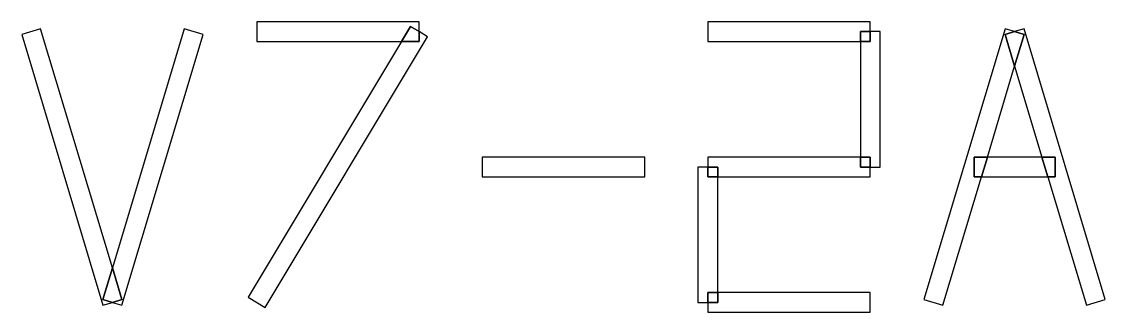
# Model space of a CAD drawing. Header units: millimetres. Extents: x -6 to 6, y -1.6 to 1.6.
import ezdxf

# ---------------------------------------------------------------- set-up
doc = ezdxf.new("R2010")
doc.units = ezdxf.units.MM
doc.layers.add('LASER_MARK', color=7, linetype='Continuous')

msp = doc.modelspace()

# ---------------------------------------------------------------- linework, layer by layer
at = {"layer": 'LASER_MARK'}
for points in [[(-3.4, 1.61), (-3.4, 1.39), (-1.794, 1.39), (-1.694, 1.557), (-1.6, 1.5), (-1.6, 1.61)], [(1.6, 1.61), (1.6, 1.39), (3.29, 1.39), (3.29, 1.5), (3.4, 1.5), (3.4, 1.61)], [(-5.795, 1.532), (-6.005, 1.468), (-5.105, -1.532), (-5, -1.5), (-5.105, -1.468), (-5, -1.117)], [(-5, -1.117), (-4.895, -1.468), (-5, -1.5), (-4.895, -1.532), (-3.995, 1.468), (-4.205, 1.532)], [(-1.506, 1.443), (-1.6, 1.5), (-1.6, 1.39), (-1.794, 1.39), (-3.494, -1.443), (-3.306, -1.557)], [(-1.6, 1.5), (-1.694, 1.557), (-1.794, 1.39), (-1.6, 1.39)], [(3.4, 1.5), (3.4, 1.39), (3.29, 1.39), (3.29, 0.11), (3.4, 0.11), (3.4, 0), (3.51, 0), (3.51, 1.5)], [(3.4, 1.5), (3.29, 1.5), (3.29, 1.39), (3.4, 1.39)], [(4.205, -1.532), (4.632, -0.11), (4.55, -0.11), (4.55, 0.11), (4.698, 0.11), (5, 1.117), (4.895, 1.468), (5, 1.5), (4.895, 1.532), (3.995, -1.468)], [(5, 1.5), (4.895, 1.468), (5, 1.117), (5.105, 1.468)], [(5, 1.5), (5.105, 1.468), (5, 1.117), (5.302, 0.11), (5.45, 0.11), (5.45, -0.11), (5.368, -0.11), (5.795, -1.532), (6.005, -1.468), (5.105, 1.532)], [(0.9, 0.11), (-0.9, 0.11), (-0.9, -0.11), (0.9, -0.11)], [(1.71, -0.11), (1.6, -0.11), (1.6, 0), (1.49, 0), (1.49, -1.5), (1.6, -1.5), (1.6, -1.39), (1.71, -1.39)], [(3.4, 0), (3.29, 0), (3.29, 0.11), (1.6, 0.11), (1.6, 0), (1.71, 0), (1.71, -0.11), (3.4, -0.11)], [(1.71, -0.11), (1.71, 0), (1.6, 0), (1.6, -0.11)], [(3.4, 0), (3.4, 0.11), (3.29, 0.11), (3.29, 0)], [(4.632, -0.11), (4.698, 0.11), (4.55, 0.11), (4.55, -0.11)], [(4.698, 0.11), (4.632, -0.11), (5.368, -0.11), (5.302, 0.11)], [(5.302, 0.11), (5.368, -0.11), (5.45, -0.11), (5.45, 0.11)], [(-5, -1.117), (-5.105, -1.468), (-5, -1.5), (-4.895, -1.468)], [(1.71, -1.39), (1.71, -1.5), (1.6, -1.5), (1.6, -1.61), (3.4, -1.61), (3.4, -1.39)], [(1.71, -1.39), (1.6, -1.39), (1.6, -1.5), (1.71, -1.5)]]:
    msp.add_lwpolyline(points, close=True, dxfattribs=at)

doc.saveas('drawing.dxf')
